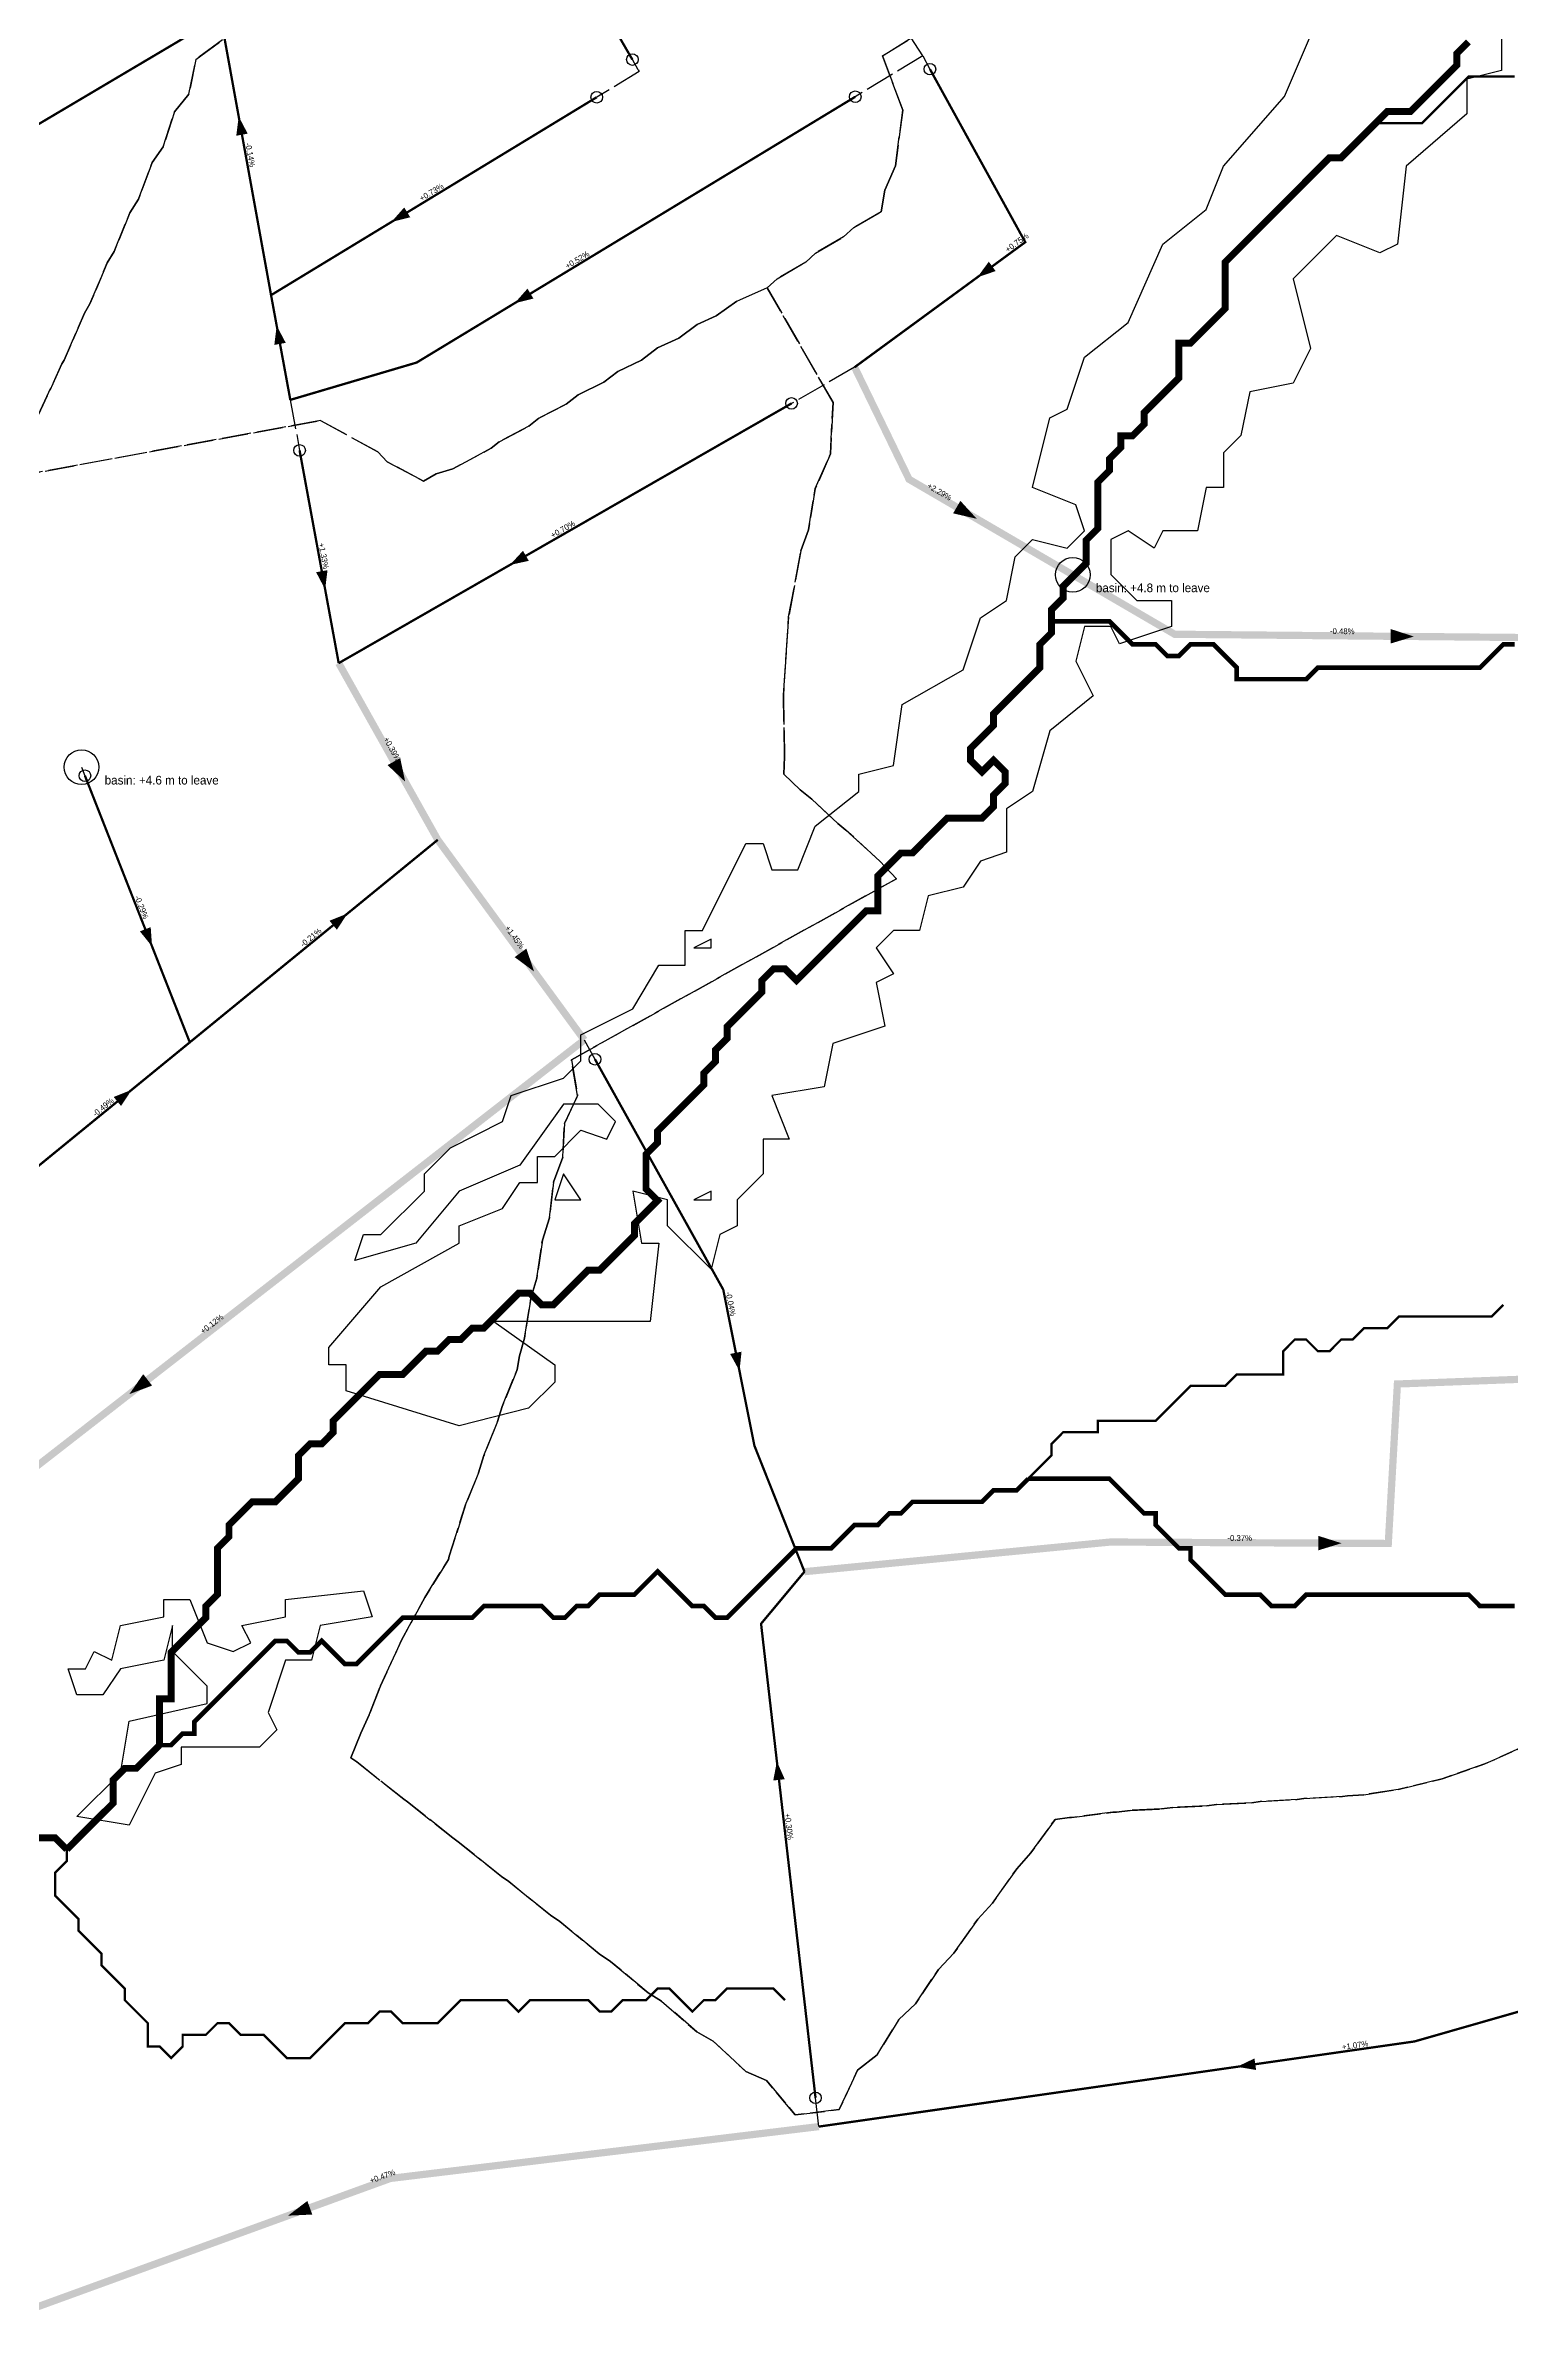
# Model space of a CAD drawing. Header units: metres. Extents: x 442821 to 452274, y 2561971 to 2571293.
# Drawn here: x 445740 to 446246, y 2564944 to 2565735 of the extents above; entities that cross this region are included whole.
import ezdxf
from ezdxf.enums import TextEntityAlignment as Align

# ---------------------------------------------------------------- set-up
doc = ezdxf.new("R2010")
doc.units = ezdxf.units.M
doc.header["$LTSCALE"] = 8
doc.linetypes.add('DASHDOT', pattern=[3.556, 2.54, -0.508, 0, -0.508])
doc.linetypes.add('DASHED', pattern=[1.524, 1.27, -0.254])
for name, color, linetype in [('A_ARROWS', 7, 'Continuous'), ('A_BASINS', 1, 'Continuous'), ('A_BRANCH', 7, 'Continuous'), ('A_CATCHMENTS', 7, 'Continuous'), ('A_GRADIENT', 8, 'Continuous'), ('A_HEAD_GAP', 8, 'Continuous'), ('A_HEADS', 8, 'Continuous'), ('A_LATERAL', 7, 'Continuous'), ('A_STREAMS', 5, 'Continuous'), ('A_SUBMAIN', 7, 'Continuous'), ('A_WADI', 4, 'Continuous')]:
    doc.layers.add(name, color=color, linetype=linetype)

msp = doc.modelspace()

# ---------------------------------------------------------------- linework, layer by layer
at = {"layer": 'A_ARROWS', "color": 3}
for points in [[(445806.66, 2565710.14), (445809.77, 2565704.2), (445805.83, 2565703.48)], [(445859.4, 2565673.69), (445863.83, 2565678.72), (445865.91, 2565675.31)], [(445901.95, 2565645.64), (445906.39, 2565650.67), (445908.46, 2565647.25)], [(445819.78, 2565637.9), (445822.9, 2565631.96), (445818.97, 2565631.24)]]:
    msp.add_solid(points, dxfattribs=at)
at = {"layer": 'A_ARROWS', "color": 1}
for points in [[(446061.73, 2565654.57), (446065.71, 2565659.97), (446068.07, 2565656.74)], [(446061.55, 2565571.2), (446053.38, 2565573.07), (446055.9, 2565577.39)], [(446212.49, 2565530.54), (446204.46, 2565528.12), (446204.51, 2565533.12)], [(445979.61, 2565276.9), (445976.39, 2565282.78), (445980.32, 2565283.56)], [(446187.51, 2565217.42), (446179.5, 2565214.96), (446179.52, 2565219.96)], [(445992.52, 2565142.05), (445995.24, 2565135.92), (445991.27, 2565135.47)]]:
    msp.add_solid(points, dxfattribs=at)
at = {"layer": 'A_ARROWS', "color": 2}
for points in [[(445900.29, 2565555.23), (445904.84, 2565560.15), (445906.83, 2565556.68)], [(445836.52, 2565546.8), (445833.4, 2565552.74), (445837.33, 2565553.46)], [(445864.17, 2565480.37), (445858.08, 2565486.13), (445862.44, 2565488.57)], [(445776.75, 2565423.5), (445772.54, 2565428.72), (445776.27, 2565430.18)], [(445844.25, 2565434.88), (445840.56, 2565429.28), (445838.03, 2565432.38)], [(445908.71, 2565414.83), (445901.97, 2565419.81), (445906, 2565422.76)], [(445769.73, 2565374.02), (445766.03, 2565368.42), (445763.5, 2565371.52)], [(445768.91, 2565268.91), (445773.69, 2565275.8), (445776.76, 2565271.86)], [(446151.4, 2565036.6), (446157.45, 2565039.48), (446158.02, 2565035.52)], [(445823.7, 2564985.2), (445830.37, 2564990.28), (445832.08, 2564985.58)]]:
    msp.add_solid(points, dxfattribs=at)
at = {"layer": 'A_BASINS', "color": 1}
for centre in [(446094.7, 2565551.85), (445752.39, 2565485.43)]:
    msp.add_circle(centre, 6, dxfattribs=at)
at = {"layer": 'A_BRANCH', "color": 1, "linetype": 'DASHED', "const_width": 0.8}
for points in [[(445794.24, 2565741.07), (445704.29, 2565687.78), (445606.77, 2565630.69)], [(445929.71, 2565384.54), (445974, 2565305), (445984.75, 2565251.13), (446002.05, 2565207.59)], [(446005.87, 2565025.9), (445987.06, 2565189.61), (446002.05, 2565207.59)]]:
    msp.add_lwpolyline(points, dxfattribs=at)
at = {"layer": 'A_BRANCH', "color": 1, "const_width": 0.8}
msp.add_lwpolyline([(446045.38, 2565726.47), (446078.3, 2565666.72), (446019.37, 2565623.54)], dxfattribs=at)
at = {"layer": 'A_BRANCH', "color": 3, "const_width": 0.8}
for points in [[(445930.29, 2565716.77), (445817.84, 2565648.43)], [(446019.61, 2565716.94), (445868.12, 2565625.15), (445824.49, 2565612.26)]]:
    msp.add_lwpolyline(points, dxfattribs=at)
at = {"layer": 'A_BRANCH', "color": 2, "const_width": 0.8}
for points in [[(445997.59, 2565611.04), (445841.2, 2565521.34)], [(445827.69, 2565594.82), (445841.2, 2565521.34)], [(446374.52, 2565063.32), (446313.71, 2565074.27), (446212.77, 2565045.37), (446007.01, 2565015.96)]]:
    msp.add_lwpolyline(points, dxfattribs=at)
at = {"layer": 'A_CATCHMENTS', "color": 3, "linetype": 'DASHED'}
for points in [[(446071.94, 2565757.87), (446029.05, 2565731.02), (446035.97, 2565712.32), (446033.53, 2565693.06), (446029.86, 2565684.69), (446028.53, 2565677.24), (446019.1, 2565671.76), (446015.55, 2565668.58), (446005.87, 2565662.91), (446002.47, 2565659.87), (445992.64, 2565654.06), (445989.17, 2565650.96), (445978.73, 2565646.32), (445971.6, 2565641.26), (445965.03, 2565638.26), (445958.66, 2565633.62), (445951.33, 2565630.18), (445945.72, 2565625.99), (445937.63, 2565622.09), (445932.77, 2565618.37), (445923.94, 2565614), (445919.81, 2565610.76), (445910.26, 2565605.9), (445906.85, 2565603.16), (445896.58, 2565597.79), (445893.89, 2565595.57), (445880.65, 2565588.45), (445874.91, 2565586.67), (445870.45, 2565584.23), (445857.96, 2565590.89), (445854.67, 2565594.29), (445834.88, 2565605.16), (445727.86, 2565585.48)], [(445737.58, 2565607.16), (445745.64, 2565624.73), (445746.36, 2565625.94), (445753.45, 2565642.25), (445755.28, 2565645.38), (445761.26, 2565659.54), (445763.64, 2565663.47), (445769.06, 2565676.86), (445772.06, 2565681.57), (445776.83, 2565694.24), (445780.59, 2565699.69), (445784.52, 2565711.75), (445789.48, 2565717.88), (445791.87, 2565729.83), (445801.07, 2565736.55)]]:
    msp.add_lwpolyline(points, dxfattribs=at)
at = {"layer": 'A_CATCHMENTS', "color": 1, "linetype": 'DASHED'}
for points in [[(446251.42, 2565147.67), (446237.04, 2565141.19), (446222.27, 2565136.08), (446207.1, 2565132.35), (446195.27, 2565130.57), (446189.6, 2565130.23), (446187.82, 2565129.97), (446174.51, 2565129.22), (446172.21, 2565128.89), (446159.43, 2565128.2), (446156.59, 2565127.8), (446144.34, 2565127.18), (446140.98, 2565126.72), (446129.26, 2565126.15), (446125.37, 2565125.64), (446114.53, 2565125.15), (446109.76, 2565124.54), (446108.58, 2565124.49), (446094.25, 2565122.7), (446093.61, 2565122.67), (446088.63, 2565122.06), (446080.23, 2565110.48), (446075.34, 2565104.92), (446066.93, 2565093.17), (446061.88, 2565087.58), (446053.65, 2565075.83), (446048.36, 2565070.24), (446040.37, 2565058.4), (446034.69, 2565052.89), (446027.12, 2565040.75), (446020.42, 2565035.46), (446014.06, 2565021.81), (445998.89, 2565020.06), (445988.92, 2565031.84), (445981.84, 2565034.98), (445970.51, 2565045.51), (445964.93, 2565048.67), (445952.73, 2565059.26), (445948.05, 2565062.16), (445935.1, 2565073.02), (445931.18, 2565075.57), (445917.53, 2565086.78), (445917.53, 2565086.78), (445914.31, 2565088.94), (445899.99, 2565100.56), (445897.45, 2565102.3), (445882.47, 2565114.33), (445880.59, 2565115.64), (445864.96, 2565128.1), (445863.72, 2565128.98), (445847.46, 2565141.88), (445845.44, 2565143.32), (445848.82, 2565151.86), (445851.72, 2565158.15), (445855.65, 2565168.16), (445862.92, 2565183.9), (445870.9, 2565198.72), (445879.09, 2565211.8), (445879.37, 2565212.92), (445885.04, 2565230.7), (445889.5, 2565241.7), (445891.35, 2565247.67), (445896.09, 2565259.4), (445897.66, 2565264.64), (445902.68, 2565277.1), (445902.78, 2565277.45), (445903.59, 2565282.1), (445905.33, 2565288.19), (445907.57, 2565302.05), (445909.65, 2565308.99), (445911.53, 2565322.03), (445914.03, 2565329.83), (445915.43, 2565342.1), (445918.57, 2565350.74), (445919.15, 2565362.39), (445923.72, 2565372.01), (445921.56, 2565384.37), (446033.81, 2565446.89), (446028.03, 2565452.96), (446016.37, 2565463.72), (446013.6, 2565465.95), (446004.63, 2565474.34), (446000.58, 2565477.64), (445994.89, 2565483.05), (445995.21, 2565488.95), (445994.77, 2565510.27), (445996.58, 2565537.31), (446000.84, 2565560.09), (446003.46, 2565567.34), (446005.8, 2565581.63), (446011.02, 2565593.63), (446011.92, 2565611.3), (445989.17, 2565650.96), (445992.64, 2565654.06), (446002.47, 2565659.87), (446005.87, 2565662.91), (446015.55, 2565668.58), (446019.1, 2565671.76), (446028.53, 2565677.24), (446029.86, 2565684.69), (446033.53, 2565693.06), (446035.97, 2565712.32), (446029.05, 2565731.02), (446071.94, 2565757.87)], [(445801.07, 2565736.55), (445791.87, 2565729.83), (445789.48, 2565717.88), (445784.52, 2565711.75), (445780.59, 2565699.69), (445776.83, 2565694.24), (445772.06, 2565681.57), (445769.06, 2565676.86), (445763.64, 2565663.47), (445761.26, 2565659.54), (445755.28, 2565645.38), (445753.45, 2565642.25), (445746.36, 2565625.94), (445745.64, 2565624.73), (445737.58, 2565607.16)]]:
    msp.add_lwpolyline(points, dxfattribs=at)
at = {"layer": 'A_CATCHMENTS', "color": 2, "linetype": 'DASHED'}
msp.add_lwpolyline([(445727.86, 2565585.48), (445834.88, 2565605.16), (445854.67, 2565594.29), (445857.96, 2565590.89), (445870.45, 2565584.23), (445874.91, 2565586.67), (445880.65, 2565588.45), (445893.89, 2565595.57), (445896.58, 2565597.79), (445906.85, 2565603.16), (445910.26, 2565605.9), (445919.81, 2565610.76), (445923.94, 2565614), (445932.77, 2565618.37), (445937.63, 2565622.09), (445945.72, 2565625.99), (445951.33, 2565630.18), (445958.66, 2565633.62), (445965.03, 2565638.26), (445971.6, 2565641.26), (445978.73, 2565646.32), (445989.17, 2565650.96), (446011.92, 2565611.3), (446011.02, 2565593.63), (446005.8, 2565581.63), (446003.46, 2565567.34), (446000.84, 2565560.09), (445996.58, 2565537.31), (445994.77, 2565510.27), (445995.21, 2565488.95), (445994.89, 2565483.05), (446000.58, 2565477.64), (446004.63, 2565474.34), (446013.6, 2565465.95), (446016.37, 2565463.72), (446028.03, 2565452.96), (446033.81, 2565446.89), (445921.56, 2565384.37), (445923.72, 2565372.01), (445919.15, 2565362.39), (445918.57, 2565350.74), (445915.43, 2565342.1), (445914.03, 2565329.83), (445911.53, 2565322.03), (445909.65, 2565308.99), (445907.57, 2565302.05), (445905.33, 2565288.19), (445903.59, 2565282.1), (445902.78, 2565277.45), (445902.68, 2565277.1), (445897.66, 2565264.64), (445896.09, 2565259.4), (445891.35, 2565247.67), (445889.5, 2565241.7), (445885.04, 2565230.7), (445879.37, 2565212.92), (445879.09, 2565211.8), (445870.9, 2565198.72), (445862.92, 2565183.9), (445855.65, 2565168.16), (445851.72, 2565158.15), (445848.82, 2565151.86), (445845.44, 2565143.32), (445847.46, 2565141.88), (445863.72, 2565128.98), (445864.96, 2565128.1), (445880.59, 2565115.64), (445882.47, 2565114.33), (445897.45, 2565102.3), (445899.99, 2565100.56), (445914.31, 2565088.94), (445917.53, 2565086.78), (445931.18, 2565075.57), (445935.1, 2565073.02), (445948.05, 2565062.16), (445952.73, 2565059.26), (445964.93, 2565048.67), (445970.51, 2565045.51), (445981.84, 2565034.98), (445988.92, 2565031.84), (445998.89, 2565020.06), (446014.06, 2565021.81), (446020.42, 2565035.46), (446027.12, 2565040.75), (446034.69, 2565052.89), (446040.37, 2565058.4), (446048.36, 2565070.24), (446053.65, 2565075.83), (446061.88, 2565087.58), (446066.93, 2565093.17), (446075.34, 2565104.92), (446080.23, 2565110.48), (446088.63, 2565122.06), (446093.61, 2565122.67), (446094.25, 2565122.7), (446108.58, 2565124.49), (446109.76, 2565124.54), (446114.53, 2565125.15), (446125.37, 2565125.64), (446129.26, 2565126.15), (446140.98, 2565126.72), (446144.34, 2565127.18), (446156.59, 2565127.8), (446159.43, 2565128.2), (446172.21, 2565128.89), (446174.51, 2565129.22), (446187.82, 2565129.97), (446189.6, 2565130.23), (446195.27, 2565130.57), (446207.1, 2565132.35), (446222.27, 2565136.08), (446237.04, 2565141.19), (446251.42, 2565147.67)], dxfattribs=at)
at = {"layer": 'A_HEAD_GAP', "color": 8, "linetype": 'DASHED'}
for points in [[(446042.87, 2565731.03), (446032.09, 2565747.7)], [(445944.67, 2565726.23), (445942.61, 2565729.79)], [(446042.87, 2565731.03), (446019.61, 2565716.94)], [(446042.87, 2565731.03), (446045.38, 2565726.47)], [(445944.67, 2565726.23), (445944.98, 2565725.7), (445930.29, 2565716.77)], [(446019.37, 2565623.54), (445997.59, 2565611.04)], [(445824.49, 2565612.26), (445827.69, 2565594.82)], [(445752.39, 2565485.43), (445753.56, 2565482.46)], [(445925.99, 2565391.22), (445929.71, 2565384.54)], [(446007.01, 2565015.96), (446005.87, 2565025.9)]]:
    msp.add_lwpolyline(points, dxfattribs=at)
at = {"layer": 'A_HEADS', "color": 3}
for centre in [(445942.61, 2565729.79), (445930.29, 2565716.77), (446019.61, 2565716.94)]:
    msp.add_circle(centre, 2, dxfattribs=at)
at = {"layer": 'A_HEADS', "color": 1}
for centre in [(446045.38, 2565726.47), (445929.71, 2565384.54), (446005.87, 2565025.9)]:
    msp.add_circle(centre, 2, dxfattribs=at)
at = {"layer": 'A_HEADS', "color": 2}
for centre in [(445997.59, 2565611.04), (445827.69, 2565594.82), (445753.56, 2565482.46)]:
    msp.add_circle(centre, 2, dxfattribs=at)
at = {"layer": 'A_LATERAL', "color": 3, "const_width": 0.8}
msp.add_lwpolyline([(445942.61, 2565729.79), (445899.75, 2565803.8)], dxfattribs=at)
at = {"layer": 'A_LATERAL', "color": 3, "linetype": 'DASHDOT', "const_width": 0.8}
for points in [[(445817.84, 2565648.43), (445800.39, 2565744.72)], [(445824.49, 2565612.26), (445817.84, 2565648.43)]]:
    msp.add_lwpolyline(points, dxfattribs=at)
at = {"layer": 'A_LATERAL', "color": 2, "linetype": 'DASHDOT', "const_width": 0.8}
for points in [[(445753.56, 2565482.46), (445789.77, 2565390.39)], [(445789.77, 2565390.39), (445875.41, 2565460.33)], [(445731.92, 2565343.14), (445789.77, 2565390.39)]]:
    msp.add_lwpolyline(points, dxfattribs=at)
at = {"layer": 'A_STREAMS', "color": 5}
for points, const_width in [([(446231.37, 2565735.88), (446227.37, 2565731.88), (446227.37, 2565727.88), (446223.37, 2565723.88), (446219.37, 2565719.88), (446215.37, 2565715.88), (446211.37, 2565711.87), (446207.37, 2565711.87), (446203.37, 2565711.87), (446199.37, 2565707.87)], 2.4), ([(446247.37, 2565723.88), (446243.37, 2565723.88), (446239.37, 2565723.88), (446235.37, 2565723.88), (446231.37, 2565723.88), (446227.37, 2565719.88), (446223.37, 2565715.88), (446219.37, 2565711.87), (446215.37, 2565707.87), (446211.37, 2565707.87), (446207.37, 2565707.87), (446203.37, 2565707.87), (446199.37, 2565707.87)], 0.8), ([(446199.37, 2565707.87), (446195.36, 2565703.87), (446191.36, 2565699.87), (446187.36, 2565695.87), (446183.36, 2565695.87), (446179.36, 2565691.87), (446175.36, 2565687.87), (446171.36, 2565683.86), (446167.36, 2565679.86), (446163.36, 2565675.86), (446159.36, 2565671.86), (446155.36, 2565667.86), (446151.36, 2565663.86), (446147.36, 2565659.86), (446147.36, 2565655.85), (446147.36, 2565651.85), (446147.36, 2565647.85), (446147.36, 2565643.85), (446143.36, 2565639.85), (446139.36, 2565635.85), (446135.36, 2565631.85), (446131.36, 2565631.85), (446131.36, 2565627.84), (446131.36, 2565623.84), (446131.36, 2565619.84), (446127.36, 2565615.84), (446123.35, 2565611.84), (446119.35, 2565607.84), (446119.35, 2565603.84), (446115.35, 2565599.84), (446111.35, 2565599.84), (446111.35, 2565595.83), (446107.35, 2565591.83), (446107.35, 2565587.83), (446103.35, 2565583.83), (446103.35, 2565579.83), (446103.35, 2565575.83), (446103.35, 2565571.83), (446103.35, 2565567.82), (446099.35, 2565563.82), (446099.35, 2565559.82), (446099.35, 2565555.82), (446095.35, 2565551.82), (446091.35, 2565547.82), (446091.35, 2565543.82), (446087.35, 2565539.81), (446087.35, 2565535.81)], 2.4), ([(446087.35, 2565535.81), (446087.35, 2565531.81), (446083.35, 2565527.81), (446083.35, 2565523.81), (446083.35, 2565519.81), (446079.35, 2565515.81), (446075.35, 2565511.8), (446071.35, 2565507.8), (446067.35, 2565503.8), (446067.35, 2565499.8), (446063.35, 2565495.8), (446059.35, 2565491.8), (446059.35, 2565487.8), (446063.35, 2565483.79), (446067.35, 2565487.8), (446071.35, 2565483.79), (446071.35, 2565479.79), (446067.35, 2565475.79), (446067.35, 2565471.79), (446063.35, 2565467.79), (446059.35, 2565467.79), (446055.35, 2565467.79), (446051.34, 2565467.79), (446047.34, 2565463.79), (446043.34, 2565459.79), (446039.34, 2565455.78), (446035.34, 2565455.78), (446031.34, 2565451.78), (446027.34, 2565447.78), (446027.34, 2565443.78), (446027.34, 2565439.78), (446027.34, 2565435.78), (446023.34, 2565435.78), (446019.34, 2565431.78), (446015.34, 2565427.78), (446011.34, 2565423.77), (446007.34, 2565419.77), (446003.34, 2565415.77), (445999.34, 2565411.77), (445995.34, 2565415.77), (445991.34, 2565415.77), (445987.34, 2565411.77), (445987.34, 2565407.77), (445983.34, 2565403.77), (445979.33, 2565399.77), (445975.33, 2565395.76), (445975.33, 2565391.76), (445971.33, 2565387.76), (445971.33, 2565383.76), (445967.33, 2565379.76), (445967.33, 2565375.76), (445963.33, 2565371.76), (445959.33, 2565367.75), (445955.33, 2565363.75), (445951.33, 2565359.75), (445951.33, 2565355.75), (445947.33, 2565351.75), (445947.33, 2565347.75), (445947.33, 2565343.75), (445947.33, 2565339.74), (445951.33, 2565335.74), (445947.33, 2565331.74), (445943.33, 2565327.74), (445943.33, 2565323.74), (445939.33, 2565319.74), (445935.33, 2565315.74), (445931.33, 2565311.73), (445927.33, 2565311.73), (445923.33, 2565307.73), (445919.33, 2565303.73), (445915.33, 2565299.73), (445911.33, 2565299.73), (445907.32, 2565303.73), (445903.32, 2565303.73), (445899.32, 2565299.73), (445895.32, 2565295.73), (445891.32, 2565291.73), (445887.32, 2565291.73), (445883.32, 2565287.73), (445879.32, 2565287.73), (445875.32, 2565283.72), (445871.32, 2565283.72), (445867.32, 2565279.72), (445863.32, 2565275.72), (445859.32, 2565275.72), (445855.32, 2565275.72), (445851.32, 2565271.72), (445847.32, 2565267.72), (445843.32, 2565263.72), (445839.32, 2565259.72), (445839.32, 2565255.72), (445835.32, 2565251.71), (445831.31, 2565251.71), (445827.31, 2565247.71), (445827.31, 2565243.71), (445827.31, 2565239.71), (445823.31, 2565235.71), (445819.31, 2565231.71), (445815.31, 2565231.71), (445811.31, 2565231.71), (445807.31, 2565227.71), (445803.31, 2565223.7), (445803.31, 2565219.7), (445799.31, 2565215.7), (445799.31, 2565211.7), (445799.31, 2565207.7), (445799.31, 2565203.7), (445799.31, 2565199.7), (445795.31, 2565195.69), (445795.31, 2565191.69), (445791.31, 2565187.69), (445787.31, 2565183.69), (445783.31, 2565179.69), (445783.31, 2565175.69), (445783.31, 2565171.69), (445783.31, 2565167.68), (445783.31, 2565163.68), (445779.31, 2565163.68), (445779.31, 2565159.68), (445779.31, 2565155.68), (445779.31, 2565151.68), (445779.31, 2565147.68)], 2.4), ([(446247.37, 2565527.81), (446243.37, 2565527.81), (446239.37, 2565523.81), (446235.37, 2565519.81), (446231.37, 2565519.81), (446227.37, 2565519.81), (446223.37, 2565519.81), (446219.37, 2565519.81), (446215.37, 2565519.81), (446211.37, 2565519.81), (446207.37, 2565519.81), (446203.37, 2565519.81), (446199.37, 2565519.81), (446195.36, 2565519.81), (446191.36, 2565519.81), (446187.36, 2565519.81), (446183.36, 2565519.81), (446179.36, 2565519.81), (446175.36, 2565515.81), (446171.36, 2565515.81), (446167.36, 2565515.81), (446163.36, 2565515.81), (446159.36, 2565515.81), (446155.36, 2565515.81), (446151.36, 2565515.81), (446151.36, 2565519.81), (446147.36, 2565523.81), (446143.36, 2565527.81), (446139.36, 2565527.81), (446135.36, 2565527.81), (446131.36, 2565523.81), (446127.36, 2565523.81), (446123.35, 2565527.81), (446119.35, 2565527.81), (446115.35, 2565527.81), (446111.35, 2565531.81), (446107.35, 2565535.81), (446103.35, 2565535.81), (446099.35, 2565535.81), (446095.35, 2565535.81), (446091.35, 2565535.81), (446087.35, 2565535.81)], 1.6), ([(446243.37, 2565299.73), (446239.37, 2565295.73), (446235.37, 2565295.73), (446231.37, 2565295.73), (446227.37, 2565295.73), (446223.37, 2565295.73), (446219.37, 2565295.73), (446215.37, 2565295.73), (446211.37, 2565295.73), (446207.37, 2565295.73), (446203.37, 2565291.73), (446199.37, 2565291.73), (446195.36, 2565291.73), (446191.36, 2565287.73), (446187.36, 2565287.73), (446183.36, 2565283.72), (446179.36, 2565283.72), (446175.36, 2565287.73), (446171.36, 2565287.73), (446167.36, 2565283.72), (446167.36, 2565279.72), (446167.36, 2565275.72), (446163.36, 2565275.72), (446159.36, 2565275.72), (446155.36, 2565275.72), (446151.36, 2565275.72), (446147.36, 2565271.72), (446143.36, 2565271.72), (446139.36, 2565271.72), (446135.36, 2565271.72), (446131.36, 2565267.72), (446127.36, 2565263.72), (446123.35, 2565259.72), (446119.35, 2565259.72), (446115.35, 2565259.72), (446111.35, 2565259.72), (446107.35, 2565259.72), (446103.35, 2565259.72), (446103.35, 2565255.72), (446099.35, 2565255.72), (446095.35, 2565255.72), (446091.35, 2565255.72), (446087.35, 2565251.71), (446087.35, 2565247.71), (446083.35, 2565243.71), (446079.35, 2565239.71)], 0.8), ([(446079.35, 2565239.71), (446075.35, 2565235.71), (446071.35, 2565235.71), (446067.35, 2565235.71), (446063.35, 2565231.71), (446059.35, 2565231.71), (446055.35, 2565231.71), (446051.34, 2565231.71), (446047.34, 2565231.71), (446043.34, 2565231.71), (446039.34, 2565231.71), (446035.34, 2565227.71), (446031.34, 2565227.71), (446027.34, 2565223.7), (446023.34, 2565223.7), (446019.34, 2565223.7), (446015.34, 2565219.7), (446011.34, 2565215.7), (446007.34, 2565215.7), (446003.34, 2565215.7), (445999.34, 2565215.7), (445995.34, 2565211.7), (445991.34, 2565207.7), (445987.34, 2565203.7), (445983.34, 2565199.7), (445979.33, 2565195.69), (445975.33, 2565191.69), (445971.33, 2565191.69), (445967.33, 2565195.69), (445963.33, 2565195.69), (445959.33, 2565199.7), (445955.33, 2565203.7), (445951.33, 2565207.7), (445947.33, 2565203.7), (445943.33, 2565199.7), (445939.33, 2565199.7), (445935.33, 2565199.7), (445931.33, 2565199.7), (445927.33, 2565195.69), (445923.33, 2565195.69), (445919.33, 2565191.69), (445915.33, 2565191.69), (445911.33, 2565195.69), (445907.32, 2565195.69), (445903.32, 2565195.69), (445899.32, 2565195.69), (445895.32, 2565195.69), (445891.32, 2565195.69), (445887.32, 2565191.69), (445883.32, 2565191.69), (445879.32, 2565191.69), (445875.32, 2565191.69), (445871.32, 2565191.69), (445867.32, 2565191.69), (445863.32, 2565191.69), (445859.32, 2565187.69), (445855.32, 2565183.69), (445851.32, 2565179.69), (445847.32, 2565175.69), (445843.32, 2565175.69), (445839.32, 2565179.69), (445835.32, 2565183.69), (445831.31, 2565179.69), (445827.31, 2565179.69), (445823.31, 2565183.69), (445819.31, 2565183.69), (445815.31, 2565179.69), (445811.31, 2565175.69), (445807.31, 2565171.69), (445803.31, 2565167.68), (445799.31, 2565163.68), (445795.31, 2565159.68), (445791.31, 2565155.68), (445791.31, 2565151.68), (445787.31, 2565151.68), (445783.31, 2565147.68), (445779.31, 2565147.68)], 1.6), ([(446247.37, 2565195.69), (446243.37, 2565195.69), (446239.37, 2565195.69), (446235.37, 2565195.69), (446231.37, 2565199.7), (446227.37, 2565199.7), (446223.37, 2565199.7), (446219.37, 2565199.7), (446215.37, 2565199.7), (446211.37, 2565199.7), (446207.37, 2565199.7), (446203.37, 2565199.7), (446199.37, 2565199.7), (446195.36, 2565199.7), (446191.36, 2565199.7), (446187.36, 2565199.7), (446183.36, 2565199.7), (446179.36, 2565199.7), (446175.36, 2565199.7), (446171.36, 2565195.69), (446167.36, 2565195.69), (446163.36, 2565195.69), (446159.36, 2565199.7), (446155.36, 2565199.7), (446151.36, 2565199.7), (446147.36, 2565199.7), (446143.36, 2565203.7), (446139.36, 2565207.7), (446135.36, 2565211.7), (446135.36, 2565215.7), (446131.36, 2565215.7), (446127.36, 2565219.7), (446123.35, 2565223.7), (446123.35, 2565227.71), (446119.35, 2565227.71), (446115.35, 2565231.71), (446111.35, 2565235.71), (446107.35, 2565239.71), (446103.35, 2565239.71), (446099.35, 2565239.71), (446095.35, 2565239.71), (446091.35, 2565239.71), (446087.35, 2565239.71), (446083.35, 2565239.71), (446079.35, 2565239.71)], 1.6), ([(445779.31, 2565147.68), (445775.31, 2565143.68), (445771.31, 2565139.67), (445767.31, 2565139.67), (445763.31, 2565135.67), (445763.31, 2565131.67), (445763.31, 2565127.67), (445759.3, 2565123.67), (445755.3, 2565119.67), (445751.3, 2565115.67), (445747.3, 2565111.66)], 2.4), ([(445747.3, 2565111.66), (445743.3, 2565115.67), (445739.3, 2565115.67), (445735.3, 2565115.67)], 2.4), ([(445995.34, 2565059.65), (445991.34, 2565063.65), (445987.34, 2565063.65), (445983.34, 2565063.65), (445979.33, 2565063.65), (445975.33, 2565063.65), (445971.33, 2565059.65), (445967.33, 2565059.65), (445963.33, 2565055.65), (445959.33, 2565059.65), (445955.33, 2565063.65), (445951.33, 2565063.65), (445947.33, 2565059.65), (445943.33, 2565059.65), (445939.33, 2565059.65), (445935.33, 2565055.65), (445931.33, 2565055.65), (445927.33, 2565059.65), (445923.33, 2565059.65), (445919.33, 2565059.65), (445915.33, 2565059.65), (445911.33, 2565059.65), (445907.32, 2565059.65), (445903.32, 2565055.65), (445899.32, 2565059.65), (445895.32, 2565059.65), (445891.32, 2565059.65), (445887.32, 2565059.65), (445883.32, 2565059.65), (445879.32, 2565055.65), (445875.32, 2565051.64), (445871.32, 2565051.64), (445867.32, 2565051.64), (445863.32, 2565051.64), (445859.32, 2565055.65), (445855.32, 2565055.65), (445851.32, 2565051.64), (445847.32, 2565051.64), (445843.32, 2565051.64), (445839.32, 2565047.64), (445835.32, 2565043.64), (445831.31, 2565039.64), (445827.31, 2565039.64), (445823.31, 2565039.64), (445819.31, 2565043.64), (445815.31, 2565047.64), (445811.31, 2565047.64), (445807.31, 2565047.64), (445803.31, 2565051.64), (445799.31, 2565051.64), (445795.31, 2565047.64), (445791.31, 2565047.64), (445787.31, 2565047.64), (445787.31, 2565043.64), (445783.31, 2565039.64), (445779.31, 2565043.64), (445775.31, 2565043.64), (445775.31, 2565047.64), (445775.31, 2565051.64), (445771.31, 2565055.65), (445767.31, 2565059.65), (445767.31, 2565063.65), (445763.31, 2565067.65), (445759.3, 2565071.65), (445759.3, 2565075.65), (445755.3, 2565079.65), (445751.3, 2565083.66), (445751.3, 2565087.66), (445747.3, 2565091.66), (445743.3, 2565095.66), (445743.3, 2565099.66), (445743.3, 2565103.66), (445747.3, 2565107.66), (445747.3, 2565111.66)], 0.8)]:
    msp.add_lwpolyline(points, dxfattribs=dict(at, const_width=const_width))
at = {"layer": 'A_SUBMAIN', "color": 1, "const_width": 2.5}
msp.add_lwpolyline([(446019.37, 2565623.54), (446038.18, 2565584.83), (446094.7, 2565551.85)], dxfattribs=at)
at = {"layer": 'A_SUBMAIN', "color": 1, "linetype": 'DASHDOT', "const_width": 2.5}
for points in [[(446094.7, 2565551.85), (446129.89, 2565531.32), (446286.37, 2565529.85)], [(446002.05, 2565207.59), (446107.69, 2565217.83), (446203.67, 2565217.33), (446206.82, 2565272.4), (446251.11, 2565274.1)]]:
    msp.add_lwpolyline(points, dxfattribs=at)
at = {"layer": 'A_SUBMAIN', "color": 2, "linetype": 'DASHED', "const_width": 2.5}
for points in [[(445841.2, 2565521.34), (445875.41, 2565460.33)], [(445925.99, 2565391.22), (445719.37, 2565230.34), (445661.79, 2565208.47)], [(446007.01, 2565015.96), (445859.04, 2564998.05), (445714.6, 2564945.5)]]:
    msp.add_lwpolyline(points, dxfattribs=at)
at = {"layer": 'A_SUBMAIN', "color": 2, "const_width": 2.5}
msp.add_lwpolyline([(445875.41, 2565460.33), (445925.99, 2565391.22)], dxfattribs=at)
at = {"layer": 'A_WADI', "color": 4}
msp.add_lwpolyline([(446242.8, 2565738.01), (446242.8, 2565726.01), (446230.8, 2565723.01), (446230.8, 2565711.01), (446209.8, 2565693.01), (446206.8, 2565666.01), (446200.8, 2565663.01), (446185.8, 2565669.01), (446170.8, 2565654.01), (446176.8, 2565630.01), (446170.8, 2565618.01), (446155.8, 2565615.01), (446152.8, 2565600.01), (446146.8, 2565594.01), (446146.8, 2565582.01), (446140.8, 2565582.01), (446137.8, 2565567.01), (446125.8, 2565567.01), (446122.8, 2565561.01), (446113.8, 2565567.01), (446107.8, 2565564.01), (446107.8, 2565552.01), (446116.8, 2565543.01), (446128.8, 2565543.01), (446128.8, 2565534.01), (446110.8, 2565528.01), (446107.8, 2565534.01), (446098.8, 2565534.01), (446095.8, 2565522.01), (446101.8, 2565510.01), (446086.8, 2565498.01), (446080.8, 2565477.01), (446071.8, 2565471.01), (446071.8, 2565456.01), (446062.8, 2565453.01), (446056.8, 2565444.01), (446044.8, 2565441.01), (446041.8, 2565429.01), (446032.8, 2565429.01), (446026.8, 2565423.01), (446032.8, 2565414.01), (446026.8, 2565411.01), (446029.8, 2565396.01), (446011.8, 2565390.01), (446008.8, 2565375.01), (445990.8, 2565372.01), (445996.8, 2565357.01), (445987.8, 2565357.01), (445987.8, 2565345.01), (445978.8, 2565336.01), (445978.8, 2565327.01), (445972.8, 2565324.01), (445969.8, 2565312.01), (445954.8, 2565327.01), (445954.8, 2565336.01), (445942.8, 2565339.01), (445945.8, 2565321.01), (445951.8, 2565321.01), (445948.8, 2565294.01), (445894.8, 2565294.01), (445915.8, 2565279.01), (445915.8, 2565273.01), (445906.8, 2565264.01), (445882.8, 2565258.01), (445843.8, 2565270.01), (445843.8, 2565279.01), (445837.8, 2565279.01), (445837.8, 2565285.01), (445855.8, 2565306.01), (445882.8, 2565321.01), (445882.8, 2565327.01), (445897.8, 2565333.01), (445903.8, 2565342.01), (445909.8, 2565342.01), (445909.8, 2565351.01), (445915.8, 2565351.01), (445924.8, 2565360.01), (445933.8, 2565357.01), (445936.8, 2565363.01), (445930.8, 2565369.01), (445918.8, 2565369.01), (445903.8, 2565348.01), (445882.8, 2565339.01), (445867.8, 2565321.01), (445846.8, 2565315.01), (445849.8, 2565324.01), (445855.8, 2565324.01), (445870.8, 2565339.01), (445870.8, 2565345.01), (445879.8, 2565354.01), (445897.8, 2565363.01), (445900.8, 2565372.01), (445918.8, 2565378.01), (445924.8, 2565384.01), (445924.8, 2565393.01), (445942.8, 2565402.01), (445951.8, 2565417.01), (445960.8, 2565417.01), (445960.8, 2565429.01), (445966.8, 2565429.01), (445981.8, 2565459.01), (445987.8, 2565459.01), (445990.8, 2565450.01), (445999.8, 2565450.01), (446005.8, 2565465.01), (446020.8, 2565477.01), (446020.8, 2565483.01), (446032.8, 2565486.01), (446035.8, 2565507.01), (446056.8, 2565519.01), (446062.8, 2565537.01), (446071.8, 2565543.01), (446074.8, 2565558.01), (446080.8, 2565564.01), (446092.8, 2565561.01), (446098.8, 2565567.01), (446095.8, 2565576.01), (446080.8, 2565582.01), (446086.8, 2565606.01), (446092.8, 2565609.01), (446098.8, 2565627.01), (446113.8, 2565639.01), (446125.8, 2565666.01), (446140.8, 2565678.01), (446146.8, 2565693.01), (446167.8, 2565717.01), (446185.8, 2565759.01)], dxfattribs=at)
for points in [[(445969.8, 2565423.01), (445969.8, 2565426.01), (445963.8, 2565423.01), (445969.8, 2565423.01)], [(445924.8, 2565336.01), (445918.8, 2565345.01), (445915.8, 2565336.01), (445924.8, 2565336.01)], [(445969.8, 2565336.01), (445969.8, 2565339.01), (445963.8, 2565336.01), (445969.8, 2565336.01)], [(445852.8, 2565192.01), (445834.8, 2565189.01), (445831.8, 2565177.01), (445822.8, 2565177.01), (445816.8, 2565159.01), (445819.8, 2565153.01), (445813.8, 2565147.01), (445786.8, 2565147.01), (445786.8, 2565141.01), (445777.8, 2565138.01), (445768.8, 2565120.01), (445750.8, 2565123.01), (445765.8, 2565138.01), (445768.8, 2565156.01), (445795.8, 2565162.01), (445795.8, 2565168.01), (445783.8, 2565180.01), (445783.8, 2565189.01), (445780.8, 2565177.01), (445765.8, 2565174.01), (445759.8, 2565165.01), (445750.8, 2565165.01), (445747.8, 2565174.01), (445753.8, 2565174.01), (445756.8, 2565180.01), (445762.8, 2565177.01), (445765.8, 2565189.01), (445780.8, 2565192.01), (445780.8, 2565198.01), (445789.8, 2565198.01), (445795.8, 2565183.01), (445804.8, 2565180.01), (445810.8, 2565183.01), (445807.8, 2565189.01), (445822.8, 2565192.01), (445822.8, 2565198.01), (445849.8, 2565201.01), (445852.8, 2565192.01)]]:
    msp.add_lwpolyline(points, close=True, dxfattribs=at)

# ---------------------------------------------------------------- texts
at = {"layer": 'A_BASINS', "color": 1}
for s, p in [('basin: +4.8 m to leave', (446102.7, 2565545.85)), ('basin: +4.6 m to leave', (445760.39, 2565479.43))]:
    msp.add_text(s, height=3, dxfattribs=at).set_placement(p)
at = {"layer": 'A_GRADIENT', "color": 3}
for s, rotation, p in [('-0.14%', 280.27162, (445809.12, 2565696.57)), ('+0.73%', 31.28749, (445874.07, 2565682.6)), ('+0.52%', 31.2128, (445924.41, 2565659.25))]:
    msp.add_text(s, height=2, rotation=rotation, dxfattribs=at).set_placement(p, align=Align.BOTTOM_CENTER)
at = {"layer": 'A_GRADIENT', "color": 1}
for s, rotation, p in [('+0.75%', 36.23337, (446076.35, 2565665.29)), ('+2.29%', -30.26341, (446047.86, 2565579.18)), ('-0.48%', -0.53798, (446187.76, 2565530.77)), ('-0.04%', -78.71925, (445975.05, 2565299.73)), ('-0.37%', -0.29532, (446152.35, 2565217.6)), ('+0.30%', 276.55474, (445995.13, 2565119.38))]:
    msp.add_text(s, height=2, rotation=rotation, dxfattribs=at).set_placement(p, align=Align.BOTTOM_CENTER)
at = {"layer": 'A_GRADIENT', "color": 2}
for s, rotation, p in [('+0.70%', 29.83713, (445919.4, 2565566.19)), ('+1.33%', -79.583, (445834.45, 2565558.08)), ('+0.39%', -60.72293, (445858.31, 2565490.84)), ('-0.29%', -68.53153, (445771.66, 2565436.43)), ('-0.21%', 39.23614, (445832.59, 2565425.36)), ('+1.45%', -53.8025, (445900.7, 2565425.77)), ('-0.49%', 39.23614, (445760.84, 2565366.77)), ('+0.12%', 37.90585, (445798.38, 2565291.86)), ('+1.07%', 8.13356, (446192.44, 2565042.46)), ('+0.47%', 19.99338, (445856.85, 2564997.26))]:
    msp.add_text(s, height=2, rotation=rotation, dxfattribs=at).set_placement(p, align=Align.BOTTOM_CENTER)

doc.saveas('drawing.dxf')
